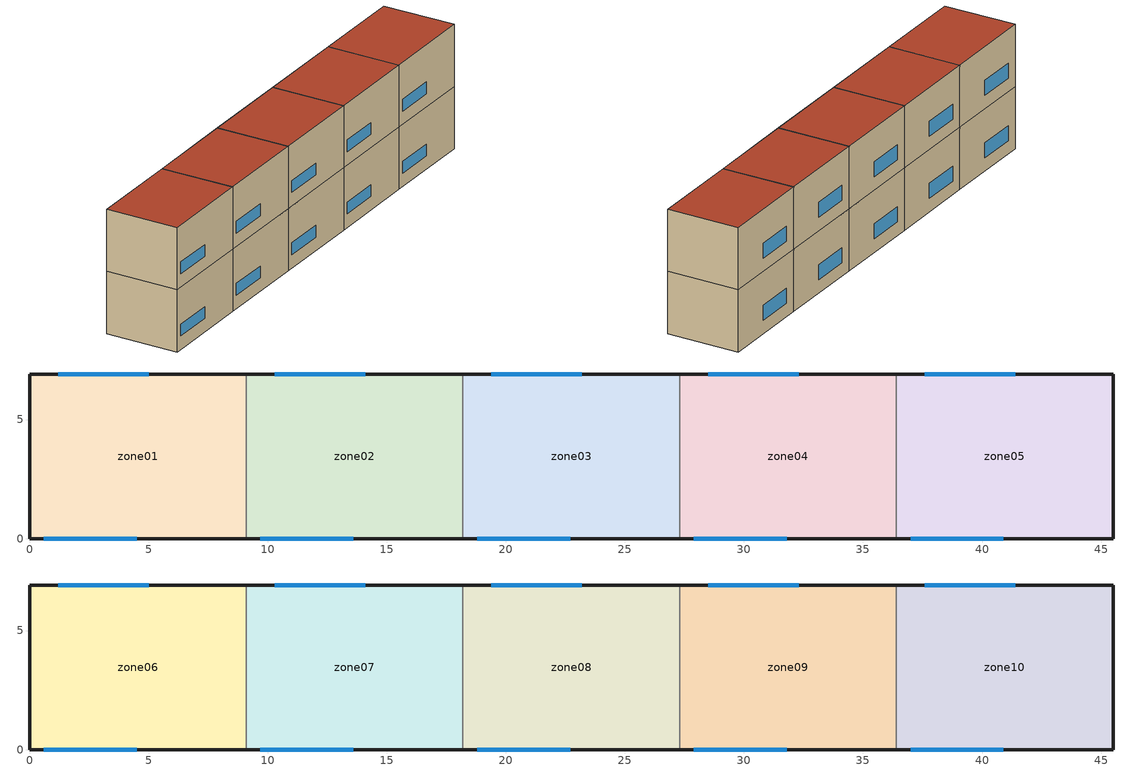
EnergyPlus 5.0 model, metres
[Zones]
zone01
 floor ground (GROUND_FLOOR): 0,0 0,6.9 9.1,6.9 9.1,0 z0
 wall outside (EXT_WALL): 9.1,6.9 0,6.9 0,0 9.1,0 z0:5.8
 wall to zone02 (ADJ_WALL): 9.1,0 9.1,6.9 z0:5.8
 window (EXT_WINDOW1): 0.6,0 4.5,0 z1.25:2.35; 5,6.9 1.2,6.9 z1.25:2.65
 ceiling to zone06 (ADJ_CEILING): 9.1,0 9.1,6.9 0,6.9 0,0 z5.8
zone02
 floor ground (GROUND_FLOOR): 9.1,0 9.1,6.9 18.2,6.9 18.2,0 z0
 wall outside (EXT_WALL): 18.2,6.9 9.1,6.9 / 9.1,0 18.2,0 z0:5.8
 wall to zone03 (ADJ_WALL): 18.2,0 18.2,6.9 z0:5.8
 wall to zone01 (ADJ_WALL): 9.1,6.9 9.1,0 z0:5.8
 window (EXT_WINDOW1): 9.7,0 13.6,0 z1.25:2.35; 14.1,6.9 10.3,6.9 z1.25:2.65
 ceiling to zone07 (ADJ_CEILING): 18.2,0 18.2,6.9 9.1,6.9 9.1,0 z5.8
zone03
 floor ground (GROUND_FLOOR): 18.2,0 18.2,6.9 27.3,6.9 27.3,0 z0
 wall outside (EXT_WALL): 27.3,6.9 18.2,6.9 / 18.2,0 27.3,0 z0:5.8
 wall to zone04 (ADJ_WALL): 27.3,0 27.3,6.9 z0:5.8
 wall to zone02 (ADJ_WALL): 18.2,6.9 18.2,0 z0:5.8
 window (EXT_WINDOW1): 18.8,0 22.7,0 z1.25:2.35; 23.2,6.9 19.4,6.9 z1.25:2.65
 ceiling to zone08 (ADJ_CEILING): 27.3,0 27.3,6.9 18.2,6.9 18.2,0 z5.8
zone04
 floor ground (GROUND_FLOOR): 27.3,0 27.3,6.9 36.4,6.9 36.4,0 z0
 wall outside (EXT_WALL): 36.4,6.9 27.3,6.9 / 27.3,0 36.4,0 z0:5.8
 wall to zone05 (ADJ_WALL): 36.4,0 36.4,6.9 z0:5.8
 wall to zone03 (ADJ_WALL): 27.3,6.9 27.3,0 z0:5.8
 window (EXT_WINDOW1): 27.9,0 31.8,0 z1.25:2.35; 32.3,6.9 28.5,6.9 z1.25:2.65
 ceiling to zone09 (ADJ_CEILING): 36.4,0 36.4,6.9 27.3,6.9 27.3,0 z5.8
zone05
 floor ground (GROUND_FLOOR): 36.4,0 36.4,6.9 45.5,6.9 45.5,0 z0
 wall outside (EXT_WALL): 36.4,0 45.5,0 45.5,6.9 36.4,6.9 z0:5.8
 wall to zone04 (ADJ_WALL): 36.4,6.9 36.4,0 z0:5.8
 window (EXT_WINDOW1): 37,0 40.9,0 z1.25:2.35; 41.4,6.9 37.6,6.9 z1.25:2.65
 ceiling to zone10 (ADJ_CEILING): 45.5,0 45.5,6.9 36.4,6.9 36.4,0 z5.8
zone06
 floor to zone01 (ADJ_CEILING): 0,0 0,6.9 9.1,6.9 9.1,0 z5.8
 wall outside (EXT_WALL): 9.1,6.9 0,6.9 0,0 9.1,0 z5.8:11.6
 wall to zone07 (ADJ_WALL): 9.1,0 9.1,6.9 z5.8:11.6
 window (EXT_WINDOW1): 0.6,0 4.5,0 z7.05:8.15; 5,6.9 1.2,6.9 z7.05:8.45
 roof outside (EXT_ROOF): 9.1,0 9.1,6.9 0,6.9 0,0 z11.6
zone07
 floor to zone02 (ADJ_CEILING): 9.1,0 9.1,6.9 18.2,6.9 18.2,0 z5.8
 wall outside (EXT_WALL): 18.2,6.9 9.1,6.9 / 9.1,0 18.2,0 z5.8:11.6
 wall to zone08 (ADJ_WALL): 18.2,0 18.2,6.9 z5.8:11.6
 wall to zone06 (ADJ_WALL): 9.1,6.9 9.1,0 z5.8:11.6
 window (EXT_WINDOW1): 9.7,0 13.6,0 z7.05:8.15; 14.1,6.9 10.3,6.9 z7.05:8.45
 roof outside (EXT_ROOF): 18.2,0 18.2,6.9 9.1,6.9 9.1,0 z11.6
zone08
 floor to zone03 (ADJ_CEILING): 18.2,0 18.2,6.9 27.3,6.9 27.3,0 z5.8
 wall outside (EXT_WALL): 27.3,6.9 18.2,6.9 / 18.2,0 27.3,0 z5.8:11.6
 wall to zone09 (ADJ_WALL): 27.3,0 27.3,6.9 z5.8:11.6
 wall to zone07 (ADJ_WALL): 18.2,6.9 18.2,0 z5.8:11.6
 window (EXT_WINDOW1): 18.8,0 22.7,0 z7.05:8.15; 23.2,6.9 19.4,6.9 z7.05:8.45
 roof outside (EXT_ROOF): 27.3,0 27.3,6.9 18.2,6.9 18.2,0 z11.6
zone09
 floor to zone04 (ADJ_CEILING): 27.3,0 27.3,6.9 36.4,6.9 36.4,0 z5.8
 wall outside (EXT_WALL): 36.4,6.9 27.3,6.9 / 27.3,0 36.4,0 z5.8:11.6
 wall to zone10 (ADJ_WALL): 36.4,0 36.4,6.9 z5.8:11.6
 wall to zone08 (ADJ_WALL): 27.3,6.9 27.3,0 z5.8:11.6
 window (EXT_WINDOW1): 27.9,0 31.8,0 z7.05:8.15; 32.3,6.9 28.5,6.9 z7.05:8.45
 roof outside (EXT_ROOF): 36.4,0 36.4,6.9 27.3,6.9 27.3,0 z11.6
zone10
 floor to zone05 (ADJ_CEILING): 36.4,0 36.4,6.9 45.5,6.9 45.5,0 z5.8
 wall outside (EXT_WALL): 36.4,0 45.5,0 45.5,6.9 36.4,6.9 z5.8:11.6
 wall to zone09 (ADJ_WALL): 36.4,6.9 36.4,0 z5.8:11.6
 window (EXT_WINDOW1): 37,0 40.9,0 z7.05:8.15; 41.4,6.9 37.6,6.9 z7.05:8.45
 roof outside (EXT_ROOF): 45.5,0 45.5,6.9 36.4,6.9 36.4,0 z11.6
[Building]
TRNSYS18: North Axis {deg}=0; Terrain=City; Loads Convergence Tolerance Value=0; Temperature Convergence Tolerance Value {deltaC}=0; Solar Distribution=FullInteriorAndExterior; Maximum Number of Warmup Days=0
[Site:Location]
not used: Latitude {deg}=0; Longitude {deg}=0; Time Zone {hr}=0; Elevation {m}=0
[Construction]
GROUND_FLOOR; EXT_WALL; EXT_ROOF; ADJ_WALL; ADJ_CEILING; EXT_WINDOW1: 
[WindowProperty:ShadingControl]
ESHADE=0; ISHADE=INPUT 1*MAX_ISHADE : SHADECNTRL=ISHADE_INTERNAL
[SurfaceProperty:OtherSideCoefficients]
BOUNDARY=IDENTICAL; BOUNDARY=INPUT 1*TBOUNDARY; BOUNDARY=INPUT 1*TBOUNDARY_2; BOUNDARY=INPUT 1*TBOUNDARY_3; BOUNDARY=INPUT 1*TGROUND; BOUNDARY=20; BOUNDARY=15
[Zone] Multiplier=1
zone01; zone02; zone03; zone04; zone05; zone06; zone07; zone08; zone09; zone10
